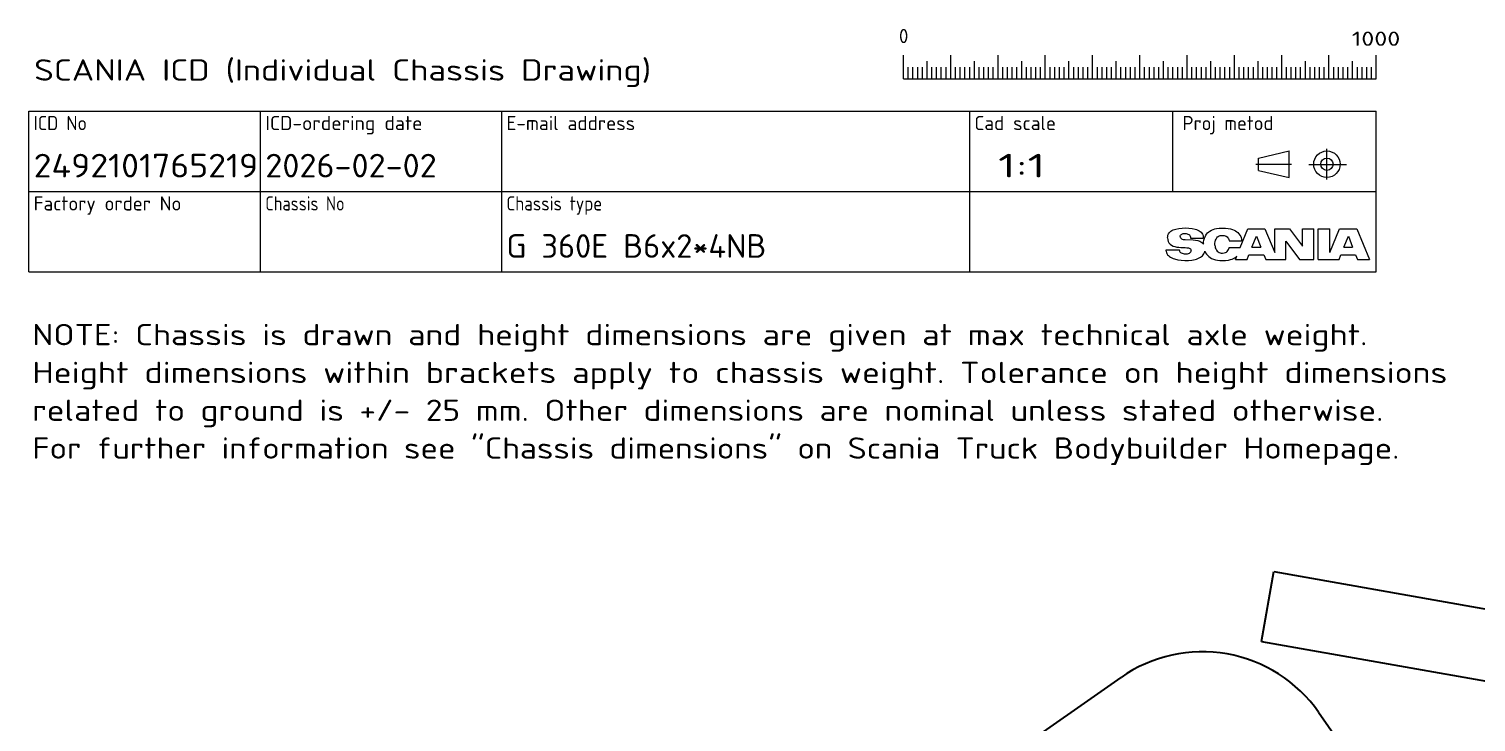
# Model space of a CAD drawing. Header units: millimetres. Extents: x 120 to 10915, y 515 to 8014.
# Drawn here: x 4650 to 7711, y 6548 to 8014 of the extents above; entities that cross this region are included whole.
import ezdxf
from ezdxf.enums import TextEntityAlignment as Align

# ---------------------------------------------------------------- set-up
doc = ezdxf.new("R2010")
doc.units = ezdxf.units.MM
doc.layers.get('0').update_dxf_attribs({"lineweight": 13})
doc.layers.add('202_Information', color=7, linetype='Continuous', lineweight=13)
doc.styles.get("Standard").update_dxf_attribs({"font": 'isocp.shx'})

# ---------------------------------------------------------------- blocks, each defined once
blk = doc.blocks.new('BLOCK1')
at = {"layer": '202_Information', "color": 2, "lineweight": 18}
for s, width, p, p2 in [('NOTE: Chassis is drawn and height dimensions are given at max technical axle weight.', 0.905832, (4657, 3445), (7481.255859, 3445)), ('Height dimensions within brackets apply to chassis weight. Tolerance on height dimensions ', 0.920197, (4657, 3365), (7683.791992, 3365)), ('related to ground is +/- 25 mm. Other dimensions are nominal unless stated otherwise.', 0.886205, (4657, 3285), (7515.011719, 3285)), ('For further information see "Chassis dimensions" on Scania Truck Bodybuilder Homepage.', 0.903274, (4657, 3205), (7548.767578, 3205))]:
    blk.add_text(s, height=45, dxfattribs=dict(at, width=width)).set_placement(p, p2, align=Align.FIT)
blk = doc.blocks.new('1792580')
at = {"layer": '202_Information', "color": 2, "lineweight": 25}
for p, q in [((6500, 4008.309129), (6500, 4058.309129)), ((6550, 4008.309129), (6550, 4045.809129)), ((6600, 4008.309129), (6600, 4058.309129)), ((6650, 4008.309129), (6650, 4045.809129)), ((6700, 4008.309129), (6700, 4058.309129)), ((6750, 4008.309129), (6750, 4045.809129)), ((6800, 4008.309129), (6800, 4058.309129)), ((6850, 4008.309129), (6850, 4045.809129)), ((6900, 4008.309129), (6900, 4058.309129)), ((6950, 4008.309129), (6950, 4045.809129)), ((7000, 4008.309129), (7000, 4058.309129)), ((7050, 4008.309129), (7050, 4045.809129)), ((7100, 4008.309129), (7100, 4058.309129)), ((7150, 4008.309129), (7150, 4045.809129)), ((7200, 4008.309129), (7200, 4058.309129)), ((7250, 4008.309129), (7250, 4045.809129)), ((7300, 4008.309129), (7300, 4058.309129)), ((7350, 4008.309129), (7350, 4045.809129)), ((7400, 4008.309129), (7400, 4058.309129)), ((7450, 4008.309129), (7450, 4045.809129)), ((7500, 4008.309129), (7500, 4058.309129)), ((6510, 4008.309129), (6510, 4033.309129)), ((6520, 4008.309129), (6520, 4033.309129)), ((6530, 4008.309129), (6530, 4033.309129)), ((6540, 4008.309129), (6540, 4033.309129)), ((6560, 4008.309129), (6560, 4033.309129)), ((6570, 4008.309129), (6570, 4033.309129)), ((6580, 4008.309129), (6580, 4033.309129)), ((6590, 4008.309129), (6590, 4033.309129)), ((6610, 4008.309129), (6610, 4033.309129)), ((6620, 4008.309129), (6620, 4033.309129)), ((6630, 4008.309129), (6630, 4033.309129)), ((6640, 4008.309129), (6640, 4033.309129)), ((6660, 4008.309129), (6660, 4033.309129)), ((6670, 4008.309129), (6670, 4033.309129)), ((6680, 4008.309129), (6680, 4033.309129)), ((6690, 4008.309129), (6690, 4033.309129)), ((6710, 4008.309129), (6710, 4033.309129)), ((6720, 4008.309129), (6720, 4033.309129)), ((6730, 4008.309129), (6730, 4033.309129)), ((6740, 4008.309129), (6740, 4033.309129)), ((6760, 4008.309129), (6760, 4033.309129)), ((6770, 4008.309129), (6770, 4033.309129)), ((6780, 4008.309129), (6780, 4033.309129)), ((6790, 4008.309129), (6790, 4033.309129)), ((6810, 4008.309129), (6810, 4033.309129)), ((6820, 4008.309129), (6820, 4033.309129)), ((6830, 4008.309129), (6830, 4033.309129)), ((6840, 4008.309129), (6840, 4033.309129)), ((6860, 4008.309129), (6860, 4033.309129)), ((6870, 4008.309129), (6870, 4033.309129)), ((6880, 4008.309129), (6880, 4033.309129)), ((6890, 4008.309129), (6890, 4033.309129)), ((6910, 4008.309129), (6910, 4033.309129)), ((6920, 4008.309129), (6920, 4033.309129)), ((6930, 4008.309129), (6930, 4033.309129)), ((6940, 4008.309129), (6940, 4033.309129)), ((6960, 4008.309129), (6960, 4033.309129)), ((6970, 4008.309129), (6970, 4033.309129)), ((6980, 4008.309129), (6980, 4033.309129)), ((6990, 4008.309129), (6990, 4033.309129)), ((7010, 4008.309129), (7010, 4033.309129)), ((7020, 4008.309129), (7020, 4033.309129)), ((7030, 4008.309129), (7030, 4033.309129)), ((7040, 4008.309129), (7040, 4033.309129)), ((7060, 4008.309129), (7060, 4033.309129)), ((7070, 4008.309129), (7070, 4033.309129)), ((7080, 4008.309129), (7080, 4033.309129)), ((7090, 4008.309129), (7090, 4033.309129)), ((7110, 4008.309129), (7110, 4033.309129)), ((7120, 4008.309129), (7120, 4033.309129)), ((7130, 4008.309129), (7130, 4033.309129)), ((7140, 4008.309129), (7140, 4033.309129)), ((7160, 4008.309129), (7160, 4033.309129)), ((7170, 4008.309129), (7170, 4033.309129)), ((7180, 4008.309129), (7180, 4033.309129)), ((7190, 4008.309129), (7190, 4033.309129)), ((7210, 4008.309129), (7210, 4033.309129)), ((7220, 4008.309129), (7220, 4033.309129)), ((7230, 4008.309129), (7230, 4033.309129)), ((7240, 4008.309129), (7240, 4033.309129)), ((7260, 4008.309129), (7260, 4033.309129)), ((7270, 4008.309129), (7270, 4033.309129)), ((7280, 4008.309129), (7280, 4033.309129)), ((7290, 4008.309129), (7290, 4033.309129)), ((7310, 4008.309129), (7310, 4033.309129)), ((7320, 4008.309129), (7320, 4033.309129)), ((7330, 4008.309129), (7330, 4033.309129)), ((7340, 4008.309129), (7340, 4033.309129)), ((7360, 4008.309129), (7360, 4033.309129)), ((7370, 4008.309129), (7370, 4033.309129)), ((7380, 4008.309129), (7380, 4033.309129)), ((7390, 4008.309129), (7390, 4033.309129)), ((7410, 4008.309129), (7410, 4033.309129)), ((7420, 4008.309129), (7420, 4033.309129)), ((7430, 4008.309129), (7430, 4033.309129)), ((7440, 4008.309129), (7440, 4033.309129)), ((7460, 4008.309129), (7460, 4033.309129)), ((7470, 4008.309129), (7470, 4033.309129)), ((7480, 4008.309129), (7480, 4033.309129)), ((7490, 4008.309129), (7490, 4033.309129)), ((6500, 4008.309129), (7500, 4008.309129)), ((7395.256014, 3795.748364), (7395.256014, 3860.838471)), ((7245.47945, 3828.186247), (7320.47945, 3828.186247)), ((7357.059164, 3827.381807), (7437.059164, 3827.381807))]:
    blk.add_line(p, q, dxfattribs=at)
at = {"layer": '202_Information', "color": 150, "lineweight": 25}
for p, q in [((4650, 3600), (4650, 3940)), ((4650, 3940), (7500, 3940)), ((5140, 3600), (5140, 3940)), ((5650, 3600), (5650, 3940)), ((6640, 3600), (6640, 3940)), ((7070, 3770), (7070, 3940)), ((7500, 3600), (7500, 3940)), ((7250.712288, 3841), (7315.712288, 3856)), ((7250.712288, 3815), (7250.712288, 3841)), ((7315.712288, 3800), (7315.712288, 3856)), ((7250.712288, 3815), (7315.712288, 3800)), ((4650, 3770), (7500, 3770)), ((7058.573452, 3672.192459), (7058.813829, 3675.22799)), ((7058.813829, 3675.22799), (7059.451952, 3677.951733)), ((7059.451952, 3677.951733), (7060.464294, 3680.386172)), ((7060.464294, 3680.386172), (7061.826976, 3682.552277)), ((7061.826976, 3682.552277), (7063.515768, 3684.469508)), ((7063.515768, 3684.469508), (7065.506087, 3686.155813)), ((7065.506087, 3686.155813), (7067.772999, 3687.627624)), ((7067.772999, 3687.627624), (7070.291218, 3688.899865)), ((7070.291218, 3688.899865), (7073.035107, 3689.985944)), ((7073.035107, 3689.985944), (7075.978676, 3690.89776)), ((7075.978676, 3690.89776), (7082.359137, 3692.238626)), ((7082.359137, 3692.238626), (7089.217651, 3692.987394)), ((7085.268106, 3675.225689), (7085.531442, 3676.471422)), ((7085.268106, 3675.225689), (7085.332153, 3673.930161)), ((7085.332153, 3673.930161), (7085.764656, 3672.638169)), ((7085.531442, 3676.471422), (7086.082654, 3677.623271)), ((7086.082654, 3677.623271), (7086.883794, 3678.646393)), ((7086.883794, 3678.646393), (7087.898482, 3679.51519)), ((7087.898482, 3679.51519), (7089.091896, 3680.213306)), ((7089.091896, 3680.213306), (7090.430783, 3680.733631)), ((7089.217651, 3692.987394), (7096.333639, 3693.184793)), ((7090.430783, 3680.733631), (7091.883449, 3681.0783)), ((7091.883449, 3681.0783), (7095.011167, 3681.295428)), ((7095.011167, 3681.295428), (7098.252777, 3681.066649)), ((7096.333639, 3693.184793), (7103.480894, 3692.847358)), ((7098.252777, 3681.066649), (7099.930688, 3680.770061)), ((7099.930688, 3680.770061), (7101.753472, 3680.209033)), ((7101.753472, 3680.209033), (7103.460358, 3679.393257)), ((7103.460358, 3679.393257), (7104.873197, 3678.332209)), ((7103.480894, 3692.847358), (7110.427581, 3691.967423)), ((7104.873197, 3678.332209), (7105.896462, 3677.03514)), ((7105.896462, 3677.03514), (7106.517248, 3675.511089)), ((7106.517248, 3675.511089), (7106.805273, 3673.768871)), ((7106.805273, 3673.768871), (7106.912876, 3671.817086)), ((7110.427581, 3691.967423), (7116.936236, 3690.513126)), ((7116.936236, 3690.513126), (7119.950555, 3689.554016)), ((7119.950555, 3689.554016), (7122.763767, 3688.428403)), ((7122.763767, 3688.428403), (7125.344606, 3687.125496)), ((7125.344606, 3687.125496), (7127.661454, 3685.632995)), ((7127.661454, 3685.632995), (7129.682343, 3683.937086)), ((7129.682343, 3683.937086), (7131.37495, 3682.022444)), ((7131.37495, 3682.022444), (7132.706603, 3679.872229)), ((7132.706603, 3679.872229), (7133.644277, 3677.468092)), ((7133.644277, 3677.468092), (7134.154596, 3674.79017)), ((7134.154596, 3674.79017), (7134.203831, 3671.817086)), ((7136.586857, 3671.31826), (7137.876805, 3674.640609)), ((7137.876805, 3674.640609), (7139.384226, 3677.531243)), ((7139.384226, 3677.531243), (7141.139492, 3680.166509)), ((7141.139492, 3680.166509), (7143.221561, 3682.609347)), ((7143.221561, 3682.609347), (7145.589313, 3684.824054)), ((7145.589313, 3684.824054), (7147.954106, 3686.58057)), ((7147.954106, 3686.58057), (7151.513096, 3688.573765)), ((7151.513096, 3688.573765), (7155.044143, 3690.041265)), ((7155.044143, 3690.041265), (7158.569251, 3691.140007)), ((7158.569251, 3691.140007), (7162.41423, 3691.961912)), ((7162.41423, 3691.961912), (7167.726655, 3692.477903)), ((7162.627948, 3671.966571), (7164.417355, 3674.011134)), ((7164.417355, 3674.011134), (7165.935687, 3675.239159)), ((7165.935687, 3675.239159), (7167.702519, 3676.16489)), ((7167.702519, 3676.16489), (7169.772541, 3676.834642)), ((7167.726655, 3692.477903), (7175.097929, 3692.721277)), ((7169.772541, 3676.834642), (7172.142952, 3677.239648)), ((7172.142952, 3677.239648), (7175.689636, 3677.37779)), ((7175.097929, 3692.721277), (7181.289672, 3692.536291)), ((7175.689636, 3677.37779), (7178.352745, 3677.12074)), ((7178.352745, 3677.12074), (7180.720256, 3676.464248)), ((7180.720256, 3676.464248), (7182.818265, 3675.467591)), ((7181.289672, 3692.536291), (7186.896785, 3691.989228)), ((7182.818265, 3675.467591), (7184.879495, 3674.003579)), ((7184.879495, 3674.003579), (7186.390056, 3672.442076)), ((7186.896785, 3691.989228), (7191.622764, 3691.113635)), ((7191.622764, 3691.113635), (7195.751583, 3689.908011)), ((7195.751583, 3689.908011), (7199.287764, 3688.497735)), ((7199.287764, 3688.497735), (7202.234929, 3686.99395)), ((7202.234929, 3686.99395), (7204.900899, 3685.260605)), ((7204.900899, 3685.260605), (7207.251217, 3683.27335)), ((7207.251217, 3683.27335), (7209.633859, 3680.747247)), ((7209.633859, 3680.747247), (7211.727188, 3677.958456)), ((7211.727188, 3677.958456), (7213.327099, 3675.120323)), ((7212.208282, 3651.633239), (7228.185673, 3691.606471)), ((7213.327099, 3675.120323), (7214.243332, 3672.672758)), ((7228.185673, 3691.606471), (7264.424865, 3691.606471)), ((7236.95595, 3652.158621), (7246.60212, 3676.000305)), ((7246.60212, 3676.000305), (7255.717241, 3652.158621)), ((7264.424865, 3691.606471), (7285.423139, 3641.086495)), ((7285.423139, 3641.086495), (7285.423139, 3691.606471)), ((7285.423139, 3691.606471), (7316.212672, 3691.606471)), ((7316.212672, 3691.606471), (7344.342424, 3654.294154)), ((7344.342424, 3654.294154), (7344.342424, 3691.606471)), ((7344.342424, 3691.606471), (7367.778878, 3691.606471)), ((7367.778878, 3626.608738), (7367.778878, 3691.606471)), ((7377.297869, 3626.608738), (7377.297869, 3691.606471)), ((7377.297869, 3691.606471), (7401.741446, 3691.606471)), ((7401.741446, 3641.305829), (7422.236441, 3691.606471)), ((7401.741446, 3641.305829), (7401.741446, 3691.606471)), ((7422.236441, 3691.606471), (7458.673121, 3691.606471)), ((7431.539158, 3652.158621), (7441.209132, 3676.000305)), ((7441.209132, 3676.000305), (7449.758632, 3652.158621)), ((7458.673121, 3691.606471), (7485.718671, 3626.608738)), ((7055.908298, 3644.091487), (7055.954799, 3647.142839)), ((7055.908298, 3644.091487), (7056.359545, 3641.327766)), ((7055.954799, 3647.142839), (7083.826677, 3647.142839)), ((7058.573452, 3672.192459), (7058.888471, 3668.299847)), ((7058.888471, 3668.299847), (7059.90239, 3664.735927)), ((7059.90239, 3664.735927), (7061.582297, 3661.573977)), ((7061.582297, 3661.573977), (7063.883587, 3658.863742)), ((7063.883587, 3658.863742), (7066.749958, 3656.631439)), ((7066.749958, 3656.631439), (7070.113414, 3654.879757)), ((7070.113414, 3654.879757), (7073.894265, 3653.587854)), ((7073.894265, 3653.587854), (7078.001125, 3652.711357)), ((7078.001125, 3652.711357), (7082.330914, 3652.182367)), ((7082.330914, 3652.182367), (7086.768857, 3651.909452)), ((7083.800407, 3645.46553), (7083.826677, 3647.142839)), ((7083.800407, 3645.46553), (7084.118961, 3643.95623)), ((7084.118961, 3643.95623), (7084.789595, 3642.698106)), ((7085.764656, 3672.638169), (7086.608252, 3671.412291)), ((7086.608252, 3671.412291), (7087.907138, 3670.324347)), ((7086.768857, 3651.909452), (7095.451629, 3651.648484)), ((7087.907138, 3670.324347), (7089.707077, 3669.455404)), ((7089.707077, 3669.455404), (7091.791638, 3668.888806)), ((7091.791638, 3668.888806), (7096.08928, 3668.433501)), ((7095.451629, 3651.648484), (7099.408435, 3651.359922)), ((7096.08928, 3668.433501), (7112.922047, 3667.895506)), ((7099.408435, 3651.359922), (7102.897345, 3650.72642)), ((7102.897345, 3650.72642), (7104.412657, 3650.215899)), ((7104.412657, 3650.215899), (7105.745112, 3649.5389)), ((7105.745112, 3649.5389), (7106.871228, 3648.665613)), ((7106.871228, 3648.665613), (7107.76679, 3647.564756)), ((7106.912876, 3671.817086), (7134.203831, 3671.817086)), ((7107.690576, 3642.614808), (7108.398676, 3644.146904)), ((7107.76679, 3647.564756), (7108.462892, 3645.814515)), ((7108.398676, 3644.146904), (7108.462892, 3645.814515)), ((7112.922047, 3667.895506), (7117.708213, 3667.413774)), ((7117.708213, 3667.413774), (7122.392657, 3666.486296)), ((7122.392657, 3666.486296), (7124.666524, 3665.792767)), ((7124.666524, 3665.792767), (7126.872622, 3664.909777)), ((7126.872622, 3664.909777), (7128.9905, 3663.808341)), ((7128.9905, 3663.808341), (7130.99666, 3662.458042)), ((7130.99666, 3662.458042), (7132.864565, 3660.827031)), ((7132.864565, 3660.827031), (7134.564631, 3658.882033)), ((7134.564631, 3658.882033), (7134.885246, 3663.286347)), ((7134.885246, 3663.286347), (7135.603485, 3667.642299)), ((7135.603485, 3667.642299), (7136.586857, 3671.31826)), ((7136.657338, 3641.208769), (7137.36179, 3644.013218)), ((7137.36179, 3644.013218), (7139.080114, 3640.532609)), ((7158.833001, 3656.905813), (7158.896655, 3660.884275)), ((7158.833001, 3656.905813), (7159.091876, 3653.166099)), ((7158.896655, 3660.884275), (7159.299397, 3663.841553)), ((7159.091876, 3653.166099), (7159.517604, 3651.104628)), ((7159.299397, 3663.841553), (7160.145381, 3667.295084)), ((7159.517604, 3651.104628), (7160.510456, 3648.607612)), ((7160.145381, 3667.295084), (7161.178829, 3669.755987)), ((7160.510456, 3648.607612), (7162.028531, 3645.994283)), ((7161.178829, 3669.755987), (7162.627948, 3671.966571)), ((7162.028531, 3645.994283), (7163.571231, 3644.087411)), ((7163.571231, 3644.087411), (7165.339455, 3642.572093)), ((7183.113603, 3642.098602), (7184.865069, 3643.430884)), ((7184.865069, 3643.430884), (7186.362306, 3645.202233)), ((7186.362306, 3645.202233), (7187.569232, 3647.239545)), ((7186.390056, 3672.442076), (7187.500552, 3670.647305)), ((7187.500552, 3670.647305), (7188.235494, 3668.699473)), ((7187.569232, 3647.239545), (7188.223597, 3648.901093)), ((7188.223597, 3648.901093), (7188.551543, 3650.828372)), ((7188.235494, 3668.699473), (7188.742667, 3666.231715)), ((7188.551543, 3650.828372), (7188.556771, 3651.633239)), ((7188.556771, 3651.633239), (7212.208282, 3651.633239)), ((7188.742667, 3666.231715), (7215.059369, 3666.231715)), ((7214.243332, 3672.672758), (7214.774498, 3669.687174)), ((7214.774498, 3669.687174), (7215.059369, 3666.231715)), ((7236.95595, 3652.158621), (7255.717241, 3652.158621)), ((7308.388619, 3665.377615), (7337.531729, 3626.608738)), ((7308.388619, 3626.608738), (7308.388619, 3665.377615)), ((7431.539158, 3652.158621), (7449.758632, 3652.158621)), ((7056.359545, 3641.327766), (7057.270997, 3638.832593)), ((7057.270997, 3638.832593), (7058.605727, 3636.588174)), ((7058.605727, 3636.588174), (7060.327429, 3634.578013)), ((7060.327429, 3634.578013), (7062.400413, 3632.786904)), ((7062.400413, 3632.786904), (7064.789608, 3631.200936)), ((7064.789608, 3631.200936), (7067.460561, 3629.807489)), ((7067.460561, 3629.807489), (7070.379438, 3628.595241)), ((7070.379438, 3628.595241), (7073.513022, 3627.554158)), ((7073.513022, 3627.554158), (7080.294536, 3625.951833)), ((7080.294536, 3625.951833), (7087.551731, 3624.946131)), ((7084.789595, 3642.698106), (7085.89249, 3641.506191)), ((7085.89249, 3641.506191), (7087.373711, 3640.435717)), ((7087.373711, 3640.435717), (7089.174514, 3639.5336)), ((7087.551731, 3624.946131), (7095.041128, 3624.503363)), ((7089.174514, 3639.5336), (7091.231348, 3638.838438)), ((7091.231348, 3638.838438), (7093.475854, 3638.380513)), ((7093.475854, 3638.380513), (7095.834867, 3638.181789)), ((7095.041128, 3624.503363), (7102.529138, 3624.610534)), ((7095.834867, 3638.181789), (7098.230414, 3638.255916)), ((7098.230414, 3638.255916), (7100.579713, 3638.608225)), ((7100.579713, 3638.608225), (7102.795179, 3639.235729)), ((7102.529138, 3624.610534), (7109.792061, 3625.275343)), ((7102.795179, 3639.235729), (7104.784414, 3640.127126)), ((7104.784414, 3640.127126), (7106.450216, 3641.262798)), ((7106.450216, 3641.262798), (7107.690576, 3642.614808)), ((7109.792061, 3625.275343), (7116.616088, 3626.526183)), ((7116.616088, 3626.526183), (7119.799405, 3627.385896)), ((7119.799405, 3627.385896), (7122.797301, 3628.412142)), ((7122.797301, 3628.412142), (7125.585832, 3629.614289)), ((7125.585832, 3629.614289), (7128.141671, 3631.003002)), ((7128.141671, 3631.003002), (7130.44211, 3632.590235)), ((7130.44211, 3632.590235), (7132.465059, 3634.389239)), ((7132.465059, 3634.389239), (7134.189046, 3636.414556)), ((7134.189046, 3636.414556), (7135.593218, 3638.682023)), ((7135.593218, 3638.682023), (7136.657338, 3641.208769)), ((7139.080114, 3640.532609), (7140.839102, 3637.692648)), ((7140.839102, 3637.692648), (7142.832565, 3635.210787)), ((7142.832565, 3635.210787), (7145.591132, 3632.516991)), ((7145.591132, 3632.516991), (7148.326565, 3630.426835)), ((7148.326565, 3630.426835), (7151.513096, 3628.667192)), ((7151.513096, 3628.667192), (7155.623964, 3626.973091)), ((7155.623964, 3626.973091), (7159.756918, 3625.741803)), ((7159.756918, 3625.741803), (7164.284559, 3624.881564)), ((7164.284559, 3624.881564), (7169.199361, 3624.393992)), ((7165.339455, 3642.572093), (7167.410478, 3641.326575)), ((7167.410478, 3641.326575), (7169.778203, 3640.397292)), ((7169.199361, 3624.393992), (7174.704877, 3624.236874)), ((7169.778203, 3640.397292), (7172.137352, 3639.926245)), ((7172.137352, 3639.926245), (7175.108898, 3639.866345)), ((7174.704877, 3624.236874), (7181.387894, 3624.550901)), ((7175.108898, 3639.866345), (7178.644694, 3640.355174)), ((7178.644694, 3640.355174), (7181.012181, 3641.071238)), ((7181.012181, 3641.071238), (7183.113603, 3642.098602)), ((7181.387894, 3624.550901), (7187.491113, 3625.266889)), ((7187.491113, 3625.266889), (7191.607046, 3626.11056)), ((7191.607046, 3626.11056), (7195.355715, 3627.223207)), ((7195.355715, 3627.223207), (7198.328801, 3628.4597)), ((7198.328801, 3628.4597), (7200.701173, 3629.881319)), ((7200.701173, 3629.881319), (7203.43908, 3632.118512)), ((7202.205932, 3626.608738), (7205.019216, 3633.647187)), ((7202.205932, 3626.608738), (7226.743591, 3626.608738)), ((7203.43908, 3632.118512), (7205.031773, 3633.642168)), ((7226.743591, 3626.608738), (7230.786254, 3636.465175)), ((7230.786254, 3636.465175), (7262.205453, 3636.465175)), ((7262.205453, 3636.465175), (7266.367135, 3626.608738)), ((7266.367135, 3626.608738), (7308.388619, 3626.608738)), ((7337.531729, 3626.608738), (7367.778878, 3626.608738)), ((7377.297869, 3626.608738), (7421.217415, 3626.608738)), ((7421.217415, 3626.608738), (7425.354727, 3636.465175)), ((7425.354727, 3636.465175), (7456.212271, 3636.465175)), ((7456.212271, 3636.465175), (7460.360351, 3626.608738)), ((7460.360351, 3626.608738), (7485.718671, 3626.608738)), ((4650, 3600), (7500, 3600))]:
    blk.add_line(p, q, dxfattribs=at)
for radius in [28, 13]:
    blk.add_circle((7395.712288, 3828), radius, dxfattribs=at)
at = {"layer": '202_Information', "lineweight": 0}
blk.add_blockref('BLOCK1', (0, 0), dxfattribs=at)
at = {"layer": '202_Information', "color": 2, "lineweight": 18}
for s, height, width, p, p2 in [('0', 30, 0.823449, (6490.306641, 4084.13623), (6510.304688, 4084.13623)), ('1000', 30, 0.931747, (7448.287109, 4078.430176), (7550.779297, 4078.430176)), ('1000', 30, 0.931747, (7448.287109, 4078.430176), (7550.779297, 4078.430176)), ('SCANIA ICD (Individual Chassis Drawing)', 45, 0.941436, (4660.965332, 4004.807373), (5966.199219, 4004.807373)), ('ICD No', 30, 0.722323, (4660, 3900), (4772.476074, 3900)), ('ICD-ordering date', 30, 0.802422, (5150, 3900), (5482.432129, 3900)), ('E-mail address', 30, 0.762843, (5660, 3900), (5932.443848, 3900)), ('Cad scale', 30, 0.768947, (6650, 3900), (6822.463867, 3900)), ('Proj metod', 30, 0.756865, (7090, 3899.996338), (7282.459961, 3899.996338)), ('2492101765219', 50, 0.779439, (4660, 3800), (5135.086426, 3800)), ('2026-02-02', 50, 0.728602, (5150, 3800), (5512.566406, 3800)), ('1:1', 50, 1.024595, (6700, 3800), (6800.02002, 3800)), ('Factory order No', 30, 0.78955, (4660, 3730), (4972.436035, 3730)), ('Chassis No', 30, 0.662825, (5150, 3730), (5317.600098, 3730)), ('Chassis type', 30, 0.705642, (5660, 3730), (5862.620117, 3730)), ('G 360E B6x2*4NB', 50, 0.780547, (5660, 3630), (6210.100098, 3630))]:
    blk.add_text(s, height=height, dxfattribs=dict(at, width=width)).set_placement(p, p2, align=Align.FIT)
blk = doc.blocks.new('PREL')
at = {"layer": '202_Information', "color": 1, "lineweight": 35}
for p, q in [((7257.263064, 4548.426239), (7283.31029, 4696.147402)), ((7283.31029, 4696.147402), (7875.219895, 4591.777769)), ((7257.263064, 4548.426239), (7892.439195, 4436.42755)), ((6509.722463, 4156.913472), (6960.256087, 4472.380512)), ((7378.074631, 4398.70783), (7464.111097, 4275.835023))]:
    blk.add_line(p, q, dxfattribs=at)
blk.add_arc((7132.329018, 4226.634899), 300, 35, 125, dxfattribs=at)

msp = doc.modelspace()

# ---------------------------------------------------------------- block references
at = {"color": 7, "lineweight": 35}
for name, p in [('1792580', (0, 3900)), ('PREL', (0, 2170))]:
    msp.add_blockref(name, p, dxfattribs=at)

doc.saveas('drawing.dxf')
